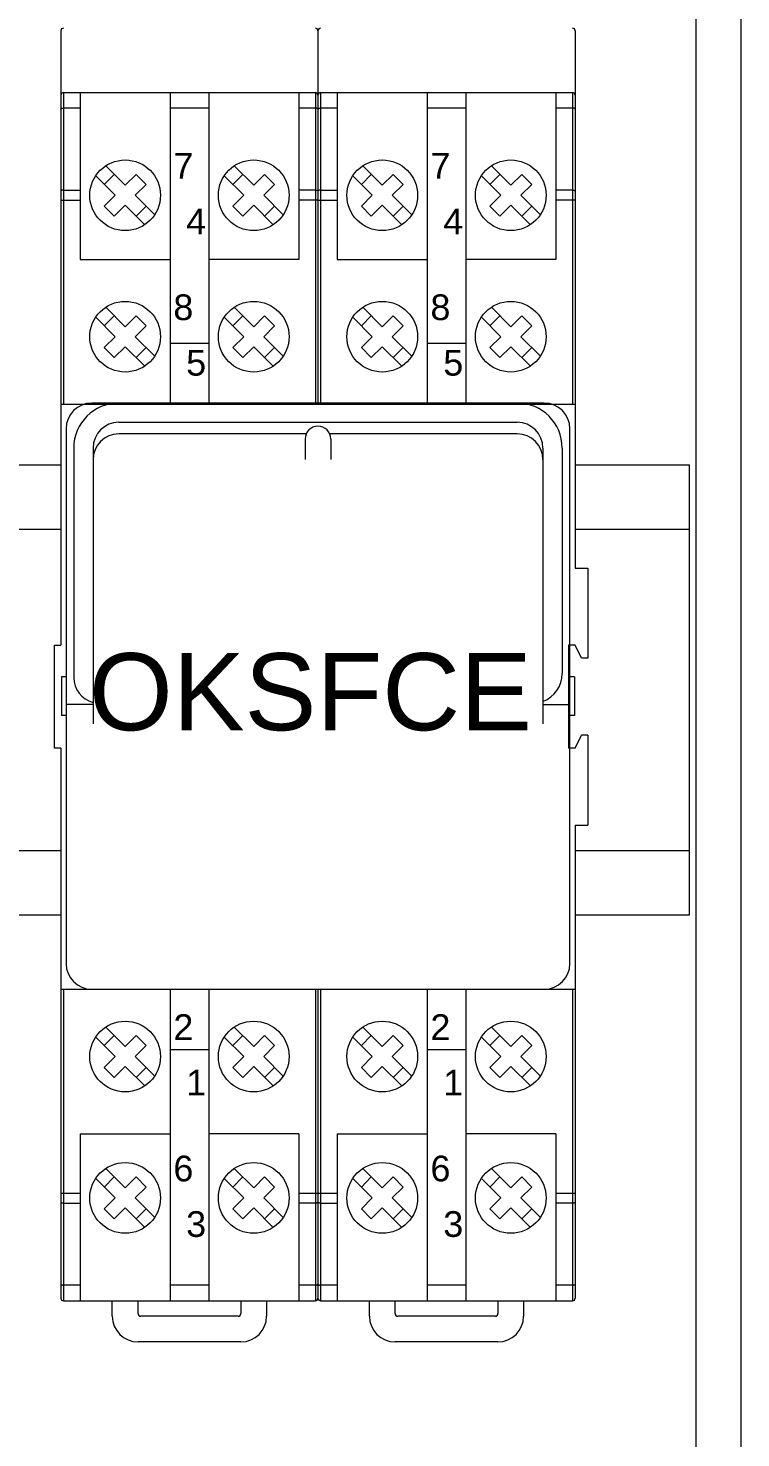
# Model space of a CAD drawing. Header units: millimetres. Extents: x 1359 to 3577, y 1336 to 3557.
# Drawn here: x 2364.6 to 2420.1, y 1779.9 to 1889.5 of the extents above; entities that cross this region are included whole.
import ezdxf

# ---------------------------------------------------------------- set-up
doc = ezdxf.new("R2010")
doc.units = ezdxf.units.MM
doc.set_wipeout_variables(frame=1)
doc.layers.add('000-PI-Oprema', color=30, linetype='Continuous', lineweight=5)
doc.layers.add('000-PI-ORMAR', color=2, linetype='Continuous')
doc.layers.add('002-PI-Kabelska kanalica', color=150, linetype='Continuous')
doc.styles.get("Standard").update_dxf_attribs({"font": 'arial.ttf'})

msp = doc.modelspace()

# ---------------------------------------------------------------- linework, layer by layer
at = {"layer": '000-PI-Oprema', "color": 0, "linetype": 'ByBlock', "lineweight": 0}
for p, q in [((2367.38, 1884.54), (2386.98, 1884.54)), ((2368.68, 1884.54), (2368.68, 1871.54)), ((2385.68, 1884.54), (2385.68, 1871.54)), ((2387.38, 1884.54), (2406.98, 1884.54)), ((2388.68, 1884.54), (2388.68, 1871.54)), ((2405.68, 1884.54), (2405.68, 1871.54)), ((2368.68, 1883.33), (2367.38, 1883.33)), ((2378.68, 1883.33), (2375.68, 1883.33)), ((2386.98, 1883.33), (2385.68, 1883.33)), ((2388.68, 1883.33), (2387.38, 1883.33)), ((2398.68, 1883.33), (2395.68, 1883.33)), ((2406.98, 1883.33), (2405.68, 1883.33)), ((2370.67, 1878.83), (2372.18, 1877.32)), ((2380.67, 1878.83), (2382.18, 1877.32)), ((2390.67, 1878.83), (2392.18, 1877.32)), ((2400.67, 1878.83), (2402.18, 1877.32)), ((2369.89, 1878.06), (2371.4, 1876.54)), ((2370.56, 1877.39), (2371.33, 1878.17)), ((2372.18, 1877.32), (2373.03, 1878.17)), ((2372.96, 1876.54), (2373.81, 1877.39)), ((2373.03, 1878.17), (2373.81, 1877.39)), ((2379.89, 1878.06), (2381.4, 1876.54)), ((2380.56, 1877.39), (2381.33, 1878.17)), ((2382.18, 1877.32), (2383.03, 1878.17)), ((2382.96, 1876.54), (2383.81, 1877.39)), ((2383.03, 1878.17), (2383.81, 1877.39)), ((2389.89, 1878.06), (2391.4, 1876.54)), ((2390.56, 1877.39), (2391.33, 1878.17)), ((2392.18, 1877.32), (2393.03, 1878.17)), ((2392.96, 1876.54), (2393.81, 1877.39)), ((2393.03, 1878.17), (2393.81, 1877.39)), ((2399.89, 1878.06), (2401.4, 1876.54)), ((2400.56, 1877.39), (2401.33, 1878.17)), ((2402.18, 1877.32), (2403.03, 1878.17)), ((2402.96, 1876.54), (2403.81, 1877.39)), ((2403.03, 1878.17), (2403.81, 1877.39)), ((2367.38, 1876.95), (2368.68, 1876.95)), ((2370.56, 1875.69), (2371.4, 1876.54)), ((2372.96, 1876.54), (2374.48, 1875.02)), ((2380.56, 1875.69), (2381.4, 1876.54)), ((2382.96, 1876.54), (2384.48, 1875.02)), ((2386.98, 1876.95), (2385.68, 1876.95)), ((2387.38, 1876.95), (2388.68, 1876.95)), ((2390.56, 1875.69), (2391.4, 1876.54)), ((2392.96, 1876.54), (2394.48, 1875.02)), ((2400.56, 1875.69), (2401.4, 1876.54)), ((2402.96, 1876.54), (2404.48, 1875.02)), ((2406.98, 1876.95), (2405.68, 1876.95)), ((2367.18, 1876.16), (2368.68, 1876.16)), ((2370.56, 1875.69), (2371.33, 1874.91)), ((2371.33, 1874.91), (2372.18, 1875.76)), ((2372.18, 1875.76), (2373.7, 1874.25)), ((2373.03, 1874.91), (2373.81, 1875.69)), ((2380.56, 1875.69), (2381.33, 1874.91)), ((2381.33, 1874.91), (2382.18, 1875.76)), ((2382.18, 1875.76), (2383.7, 1874.25)), ((2383.03, 1874.91), (2383.81, 1875.69)), ((2387.18, 1876.16), (2385.68, 1876.16)), ((2387.18, 1876.16), (2388.68, 1876.16)), ((2390.56, 1875.69), (2391.33, 1874.91)), ((2391.33, 1874.91), (2392.18, 1875.76)), ((2392.18, 1875.76), (2393.7, 1874.25)), ((2393.03, 1874.91), (2393.81, 1875.69)), ((2400.56, 1875.69), (2401.33, 1874.91)), ((2401.33, 1874.91), (2402.18, 1875.76)), ((2402.18, 1875.76), (2403.7, 1874.25)), ((2403.03, 1874.91), (2403.81, 1875.69)), ((2407.18, 1876.16), (2405.68, 1876.16)), ((2368.68, 1871.54), (2375.68, 1871.54)), ((2385.68, 1871.54), (2378.68, 1871.54)), ((2388.68, 1871.54), (2395.68, 1871.54)), ((2405.68, 1871.54), (2398.68, 1871.54)), ((2370.67, 1867.83), (2372.18, 1866.32)), ((2380.67, 1867.83), (2382.18, 1866.32)), ((2390.67, 1867.83), (2392.18, 1866.32)), ((2400.67, 1867.83), (2402.18, 1866.32)), ((2369.89, 1867.06), (2371.4, 1865.54)), ((2370.56, 1866.39), (2371.33, 1867.17)), ((2372.18, 1866.32), (2373.03, 1867.17)), ((2373.03, 1867.17), (2373.81, 1866.39)), ((2379.89, 1867.06), (2381.4, 1865.54)), ((2380.56, 1866.39), (2381.33, 1867.17)), ((2382.18, 1866.32), (2383.03, 1867.17)), ((2383.03, 1867.17), (2383.81, 1866.39)), ((2389.89, 1867.06), (2391.4, 1865.54)), ((2390.56, 1866.39), (2391.33, 1867.17)), ((2392.18, 1866.32), (2393.03, 1867.17)), ((2393.03, 1867.17), (2393.81, 1866.39)), ((2399.89, 1867.06), (2401.4, 1865.54)), ((2400.56, 1866.39), (2401.33, 1867.17)), ((2402.18, 1866.32), (2403.03, 1867.17)), ((2403.03, 1867.17), (2403.81, 1866.39)), ((2370.56, 1864.69), (2371.4, 1865.54)), ((2372.96, 1865.54), (2373.81, 1866.39)), ((2372.96, 1865.54), (2374.48, 1864.02)), ((2380.56, 1864.69), (2381.4, 1865.54)), ((2382.96, 1865.54), (2383.81, 1866.39)), ((2382.96, 1865.54), (2384.48, 1864.02)), ((2390.56, 1864.69), (2391.4, 1865.54)), ((2392.96, 1865.54), (2393.81, 1866.39)), ((2392.96, 1865.54), (2394.48, 1864.02)), ((2400.56, 1864.69), (2401.4, 1865.54)), ((2402.96, 1865.54), (2403.81, 1866.39)), ((2402.96, 1865.54), (2404.48, 1864.02)), ((2370.56, 1864.69), (2371.33, 1863.91)), ((2371.33, 1863.91), (2372.18, 1864.76)), ((2372.18, 1864.76), (2373.7, 1863.25)), ((2373.03, 1863.91), (2373.81, 1864.69)), ((2378.68, 1865.02), (2375.68, 1865.02)), ((2380.56, 1864.69), (2381.33, 1863.91)), ((2381.33, 1863.91), (2382.18, 1864.76)), ((2382.18, 1864.76), (2383.7, 1863.25)), ((2383.03, 1863.91), (2383.81, 1864.69)), ((2390.56, 1864.69), (2391.33, 1863.91)), ((2391.33, 1863.91), (2392.18, 1864.76)), ((2392.18, 1864.76), (2393.7, 1863.25)), ((2393.03, 1863.91), (2393.81, 1864.69)), ((2398.68, 1865.02), (2395.68, 1865.02)), ((2400.56, 1864.69), (2401.33, 1863.91)), ((2401.33, 1863.91), (2402.18, 1864.76)), ((2402.18, 1864.76), (2403.7, 1863.25)), ((2403.03, 1863.91), (2403.81, 1864.69)), ((2408.18, 1847.54), (2408.18, 1840.54)), ((2408.18, 1834.54), (2408.18, 1827.54)), ((2370.67, 1811.83), (2372.18, 1810.32)), ((2380.67, 1811.83), (2382.18, 1810.32)), ((2390.67, 1811.83), (2392.18, 1810.32)), ((2400.67, 1811.83), (2402.18, 1810.32)), ((2369.89, 1811.06), (2371.4, 1809.54)), ((2370.56, 1810.39), (2371.33, 1811.17)), ((2372.18, 1810.32), (2373.03, 1811.17)), ((2373.03, 1811.17), (2373.81, 1810.39)), ((2379.89, 1811.06), (2381.4, 1809.54)), ((2380.56, 1810.39), (2381.33, 1811.17)), ((2382.18, 1810.32), (2383.03, 1811.17)), ((2383.03, 1811.17), (2383.81, 1810.39)), ((2389.89, 1811.06), (2391.4, 1809.54)), ((2390.56, 1810.39), (2391.33, 1811.17)), ((2392.18, 1810.32), (2393.03, 1811.17)), ((2393.03, 1811.17), (2393.81, 1810.39)), ((2399.89, 1811.06), (2401.4, 1809.54)), ((2400.56, 1810.39), (2401.33, 1811.17)), ((2402.18, 1810.32), (2403.03, 1811.17)), ((2403.03, 1811.17), (2403.81, 1810.39)), ((2370.56, 1808.69), (2371.4, 1809.54)), ((2372.96, 1809.54), (2373.81, 1810.39)), ((2372.96, 1809.54), (2374.48, 1808.02)), ((2378.68, 1810.06), (2375.68, 1810.06)), ((2380.56, 1808.69), (2381.4, 1809.54)), ((2382.96, 1809.54), (2383.81, 1810.39)), ((2382.96, 1809.54), (2384.48, 1808.02)), ((2390.56, 1808.69), (2391.4, 1809.54)), ((2392.96, 1809.54), (2393.81, 1810.39)), ((2392.96, 1809.54), (2394.48, 1808.02)), ((2398.68, 1810.06), (2395.68, 1810.06)), ((2400.56, 1808.69), (2401.4, 1809.54)), ((2402.96, 1809.54), (2403.81, 1810.39)), ((2402.96, 1809.54), (2404.48, 1808.02)), ((2370.56, 1808.69), (2371.33, 1807.91)), ((2371.33, 1807.91), (2372.18, 1808.76)), ((2372.18, 1808.76), (2373.7, 1807.25)), ((2373.03, 1807.91), (2373.81, 1808.69)), ((2380.56, 1808.69), (2381.33, 1807.91)), ((2381.33, 1807.91), (2382.18, 1808.76)), ((2382.18, 1808.76), (2383.7, 1807.25)), ((2383.03, 1807.91), (2383.81, 1808.69)), ((2390.56, 1808.69), (2391.33, 1807.91)), ((2391.33, 1807.91), (2392.18, 1808.76)), ((2392.18, 1808.76), (2393.7, 1807.25)), ((2393.03, 1807.91), (2393.81, 1808.69)), ((2400.56, 1808.69), (2401.33, 1807.91)), ((2401.33, 1807.91), (2402.18, 1808.76)), ((2402.18, 1808.76), (2403.7, 1807.25)), ((2403.03, 1807.91), (2403.81, 1808.69)), ((2368.68, 1803.54), (2368.68, 1790.54)), ((2368.68, 1803.54), (2375.68, 1803.54)), ((2385.68, 1803.54), (2378.68, 1803.54)), ((2385.68, 1803.54), (2385.68, 1790.54)), ((2388.68, 1803.54), (2388.68, 1790.54)), ((2388.68, 1803.54), (2395.68, 1803.54)), ((2405.68, 1803.54), (2398.68, 1803.54)), ((2405.68, 1803.54), (2405.68, 1790.54)), ((2370.67, 1800.83), (2372.18, 1799.32)), ((2380.67, 1800.83), (2382.18, 1799.32)), ((2390.67, 1800.83), (2392.18, 1799.32)), ((2400.67, 1800.83), (2402.18, 1799.32)), ((2369.89, 1800.06), (2371.4, 1798.54)), ((2370.56, 1799.39), (2371.33, 1800.17)), ((2372.18, 1799.32), (2373.03, 1800.17)), ((2373.03, 1800.17), (2373.81, 1799.39)), ((2379.89, 1800.06), (2381.4, 1798.54)), ((2380.56, 1799.39), (2381.33, 1800.17)), ((2382.18, 1799.32), (2383.03, 1800.17)), ((2383.03, 1800.17), (2383.81, 1799.39)), ((2389.89, 1800.06), (2391.4, 1798.54)), ((2390.56, 1799.39), (2391.33, 1800.17)), ((2392.18, 1799.32), (2393.03, 1800.17)), ((2393.03, 1800.17), (2393.81, 1799.39)), ((2399.89, 1800.06), (2401.4, 1798.54)), ((2400.56, 1799.39), (2401.33, 1800.17)), ((2402.18, 1799.32), (2403.03, 1800.17)), ((2403.03, 1800.17), (2403.81, 1799.39)), ((2367.18, 1798.92), (2368.68, 1798.92)), ((2370.56, 1797.69), (2371.4, 1798.54)), ((2372.96, 1798.54), (2373.81, 1799.39)), ((2372.96, 1798.54), (2374.48, 1797.02)), ((2380.56, 1797.69), (2381.4, 1798.54)), ((2382.96, 1798.54), (2383.81, 1799.39)), ((2382.96, 1798.54), (2384.48, 1797.02)), ((2385.68, 1798.92), (2387.18, 1798.92)), ((2387.18, 1798.92), (2388.68, 1798.92)), ((2390.56, 1797.69), (2391.4, 1798.54)), ((2392.96, 1798.54), (2393.81, 1799.39)), ((2392.96, 1798.54), (2394.48, 1797.02)), ((2400.56, 1797.69), (2401.4, 1798.54)), ((2402.96, 1798.54), (2403.81, 1799.39)), ((2402.96, 1798.54), (2404.48, 1797.02)), ((2405.68, 1798.92), (2407.18, 1798.92)), ((2367.38, 1798.13), (2368.68, 1798.13)), ((2370.56, 1797.69), (2371.33, 1796.91)), ((2371.33, 1796.91), (2372.18, 1797.76)), ((2372.18, 1797.76), (2373.7, 1796.25)), ((2373.03, 1796.91), (2373.81, 1797.69)), ((2380.56, 1797.69), (2381.33, 1796.91)), ((2381.33, 1796.91), (2382.18, 1797.76)), ((2382.18, 1797.76), (2383.7, 1796.25)), ((2383.03, 1796.91), (2383.81, 1797.69)), ((2386.98, 1798.13), (2385.68, 1798.13)), ((2387.38, 1798.13), (2388.68, 1798.13)), ((2390.56, 1797.69), (2391.33, 1796.91)), ((2391.33, 1796.91), (2392.18, 1797.76)), ((2392.18, 1797.76), (2393.7, 1796.25)), ((2393.03, 1796.91), (2393.81, 1797.69)), ((2400.56, 1797.69), (2401.33, 1796.91)), ((2401.33, 1796.91), (2402.18, 1797.76)), ((2402.18, 1797.76), (2403.7, 1796.25)), ((2403.03, 1796.91), (2403.81, 1797.69)), ((2406.98, 1798.13), (2405.68, 1798.13)), ((2368.68, 1791.76), (2367.38, 1791.76)), ((2378.68, 1791.76), (2375.68, 1791.76)), ((2386.98, 1791.76), (2385.68, 1791.76)), ((2388.68, 1791.76), (2387.38, 1791.76)), ((2398.68, 1791.76), (2395.68, 1791.76)), ((2406.98, 1791.76), (2405.68, 1791.76)), ((2367.38, 1790.54), (2386.98, 1790.54)), ((2371.18, 1789.34), (2371.18, 1790.54)), ((2373.18, 1789.54), (2373.18, 1790.54)), ((2373.18, 1789.54), (2373.18, 1790.54)), ((2381.18, 1790.54), (2381.18, 1789.54)), ((2381.18, 1790.54), (2381.18, 1789.54)), ((2383.18, 1790.54), (2383.18, 1789.34)), ((2387.38, 1790.54), (2406.98, 1790.54)), ((2391.18, 1789.34), (2391.18, 1790.54)), ((2393.18, 1789.54), (2393.18, 1790.54)), ((2401.18, 1790.54), (2401.18, 1789.54)), ((2403.18, 1790.54), (2403.18, 1789.34)), ((2380.98, 1789.34), (2373.38, 1789.34)), ((2380.98, 1789.34), (2373.38, 1789.34)), ((2400.98, 1789.34), (2393.38, 1789.34)), ((2381.18, 1787.34), (2373.18, 1787.34)), ((2401.18, 1787.34), (2393.18, 1787.34))]:
    msp.add_line(p, q, dxfattribs=at)
for points in [[(2367.18, 1883.25), (2367.18, 1883.26), (2367.19, 1883.27), (2367.2, 1883.28), (2367.21, 1883.29), (2367.22, 1883.29), (2367.24, 1883.3), (2367.26, 1883.31), (2367.28, 1883.31), (2367.31, 1883.32), (2367.33, 1883.32), (2367.36, 1883.32), (2367.38, 1883.33)], [(2387.18, 1883.25), (2387.18, 1883.26), (2387.18, 1883.27), (2387.17, 1883.28), (2387.16, 1883.29), (2387.14, 1883.29), (2387.12, 1883.3), (2387.1, 1883.31), (2387.08, 1883.31), (2387.06, 1883.32), (2387.03, 1883.32), (2387.01, 1883.32), (2386.98, 1883.33)], [(2387.18, 1883.25), (2387.18, 1883.26), (2387.19, 1883.27), (2387.2, 1883.28), (2387.21, 1883.29), (2387.22, 1883.29), (2387.24, 1883.3), (2387.26, 1883.31), (2387.28, 1883.31), (2387.31, 1883.32), (2387.33, 1883.32), (2387.36, 1883.32), (2387.38, 1883.33)], [(2407.18, 1883.25), (2407.18, 1883.26), (2407.18, 1883.27), (2407.17, 1883.28), (2407.16, 1883.29), (2407.14, 1883.29), (2407.12, 1883.3), (2407.1, 1883.31), (2407.08, 1883.31), (2407.06, 1883.32), (2407.03, 1883.32), (2407.01, 1883.32), (2406.98, 1883.33)], [(2367.38, 1876.95), (2367.36, 1876.95), (2367.33, 1876.95), (2367.31, 1876.94), (2367.28, 1876.94), (2367.26, 1876.93), (2367.24, 1876.92), (2367.22, 1876.92), (2367.21, 1876.91), (2367.2, 1876.9), (2367.19, 1876.89), (2367.18, 1876.88), (2367.18, 1876.87)], [(2386.98, 1876.95), (2387.01, 1876.95), (2387.03, 1876.95), (2387.06, 1876.94), (2387.08, 1876.94), (2387.1, 1876.93), (2387.12, 1876.92), (2387.14, 1876.92), (2387.16, 1876.91), (2387.17, 1876.9), (2387.18, 1876.89), (2387.18, 1876.88), (2387.18, 1876.87)], [(2387.38, 1876.95), (2387.36, 1876.95), (2387.33, 1876.95), (2387.31, 1876.94), (2387.28, 1876.94), (2387.26, 1876.93), (2387.24, 1876.92), (2387.22, 1876.92), (2387.21, 1876.91), (2387.2, 1876.9), (2387.19, 1876.89), (2387.18, 1876.88), (2387.18, 1876.87)], [(2406.98, 1876.95), (2407.01, 1876.95), (2407.03, 1876.95), (2407.06, 1876.94), (2407.08, 1876.94), (2407.1, 1876.93), (2407.12, 1876.92), (2407.14, 1876.92), (2407.16, 1876.91), (2407.17, 1876.9), (2407.18, 1876.89), (2407.18, 1876.88), (2407.18, 1876.87)], [(2367.38, 1798.13), (2367.36, 1798.13), (2367.33, 1798.13), (2367.31, 1798.14), (2367.28, 1798.14), (2367.26, 1798.15), (2367.24, 1798.16), (2367.22, 1798.16), (2367.21, 1798.17), (2367.2, 1798.18), (2367.19, 1798.19), (2367.18, 1798.2), (2367.18, 1798.21)], [(2387.18, 1798.21), (2387.18, 1798.2), (2387.18, 1798.19), (2387.17, 1798.18), (2387.16, 1798.17), (2387.14, 1798.16), (2387.12, 1798.16), (2387.1, 1798.15), (2387.08, 1798.14), (2387.06, 1798.14), (2387.03, 1798.13), (2387.01, 1798.13), (2386.98, 1798.13)], [(2387.38, 1798.13), (2387.36, 1798.13), (2387.33, 1798.13), (2387.31, 1798.14), (2387.28, 1798.14), (2387.26, 1798.15), (2387.24, 1798.16), (2387.22, 1798.16), (2387.21, 1798.17), (2387.2, 1798.18), (2387.19, 1798.19), (2387.18, 1798.2), (2387.18, 1798.21)], [(2407.18, 1798.21), (2407.18, 1798.2), (2407.18, 1798.19), (2407.17, 1798.18), (2407.16, 1798.17), (2407.14, 1798.16), (2407.12, 1798.16), (2407.1, 1798.15), (2407.08, 1798.14), (2407.06, 1798.14), (2407.03, 1798.13), (2407.01, 1798.13), (2406.98, 1798.13)], [(2367.18, 1791.83), (2367.18, 1791.82), (2367.19, 1791.81), (2367.2, 1791.8), (2367.21, 1791.79), (2367.22, 1791.79), (2367.24, 1791.78), (2367.26, 1791.77), (2367.28, 1791.77), (2367.31, 1791.76), (2367.33, 1791.76), (2367.36, 1791.76), (2367.38, 1791.76)], [(2386.98, 1791.76), (2387.01, 1791.76), (2387.03, 1791.76), (2387.06, 1791.76), (2387.08, 1791.77), (2387.1, 1791.77), (2387.12, 1791.78), (2387.14, 1791.79), (2387.16, 1791.79), (2387.17, 1791.8), (2387.18, 1791.81), (2387.18, 1791.82), (2387.18, 1791.83)], [(2387.18, 1791.83), (2387.18, 1791.82), (2387.19, 1791.81), (2387.2, 1791.8), (2387.21, 1791.79), (2387.22, 1791.79), (2387.24, 1791.78), (2387.26, 1791.77), (2387.28, 1791.77), (2387.31, 1791.76), (2387.33, 1791.76), (2387.36, 1791.76), (2387.38, 1791.76)], [(2406.98, 1791.76), (2407.01, 1791.76), (2407.03, 1791.76), (2407.06, 1791.76), (2407.08, 1791.77), (2407.1, 1791.77), (2407.12, 1791.78), (2407.14, 1791.79), (2407.16, 1791.79), (2407.17, 1791.8), (2407.18, 1791.81), (2407.18, 1791.82), (2407.18, 1791.83)]]:
    msp.add_lwpolyline(points, dxfattribs=at)
for centre in [(2372.18, 1876.54), (2382.18, 1876.54), (2392.18, 1876.54), (2402.18, 1876.54), (2372.18, 1865.54), (2382.18, 1865.54), (2392.18, 1865.54), (2402.18, 1865.54), (2372.18, 1809.54), (2382.18, 1809.54), (2392.18, 1809.54), (2402.18, 1809.54), (2372.18, 1798.54), (2382.18, 1798.54), (2392.18, 1798.54), (2402.18, 1798.54)]:
    msp.add_circle(centre, 2.75, dxfattribs=at)
for centre, radius, start, end in [((2367.38, 1889.34), 0.2, 90, 180), ((2386.98, 1889.34), 0.2, 0, 90), ((2387.38, 1889.34), 0.2, 90, 180), ((2406.98, 1889.34), 0.2, 0, 90), ((2367.38, 1884.34), 0.2, 90, 180), ((2386.98, 1884.34), 0.2, 0, 90), ((2387.38, 1884.34), 0.2, 90, 180), ((2406.98, 1884.34), 0.2, 0, 90), ((2367.38, 1790.74), 0.2, 180, 270), ((2386.98, 1790.74), 0.2, 270, 0), ((2387.38, 1790.74), 0.2, 180, 270), ((2406.98, 1790.74), 0.2, 270, 0), ((2373.18, 1789.34), 2, 180, 270), ((2373.38, 1789.54), 0.2, 180, 270), ((2373.38, 1789.54), 0.2, 180, 270), ((2380.98, 1789.54), 0.2, 270, 0), ((2380.98, 1789.54), 0.2, 270, 0), ((2381.18, 1789.34), 2, 270, 0), ((2393.18, 1789.34), 2, 180, 270), ((2393.38, 1789.54), 0.2, 180, 270), ((2400.98, 1789.54), 0.2, 270, 0), ((2401.18, 1789.34), 2, 270, 0)]:
    msp.add_arc(centre, radius, start, end, dxfattribs=at)
at = {"layer": '000-PI-ORMAR', "color": 0, "linetype": 'ByBlock', "lineweight": 0}
msp.add_line((2420.07, 3351.56), (2420.07, 1461.56), dxfattribs=at)
at = {"layer": '002-PI-Kabelska kanalica', "color": 0, "linetype": 'ByBlock', "lineweight": 0}
msp.add_line((2416.57, 3351.56), (2416.57, 1679.56), dxfattribs=at)
at = {"layer": '002-PI-Kabelska kanalica', "color": 0, "linetype": 'ByBlock', "lineweight": 0, "ltscale": 0.25}
for p, q in [((2101.05, 1855.56), (2416.07, 1855.56)), ((2416.07, 1820.56), (2416.07, 1855.56)), ((2101.05, 1850.56), (2416.07, 1850.56)), ((2101.05, 1825.56), (2416.07, 1825.56)), ((2101.05, 1820.56), (2416.07, 1820.56))]:
    msp.add_line(p, q, dxfattribs=at)

# ---------------------------------------------------------------- texts
at = {"layer": '000-PI-Oprema', "color": 0, "linetype": 'ByBlock', "lineweight": 0, "char_height": 1.9995, "width": 2.5471}
for s, insert, attachment_point in [('{\\fArial|b0|i0|c0|p34;7}', (2375.93, 1879.83), 1), ('{\\fArial|b0|i0|c0|p34;7}', (2395.93, 1879.83), 1), ('{\\fArial|b0|i0|c0|p34;4}', (2378.48, 1875.51), 3), ('{\\fArial|b0|i0|c0|p34;4}', (2398.48, 1875.51), 3), ('{\\fArial|b0|i0|c0|p34;8}', (2375.93, 1868.83), 1), ('{\\fArial|b0|i0|c0|p34;8}', (2395.93, 1868.83), 1), ('{\\fArial|b0|i0|c0|p34;5}', (2378.48, 1864.51), 3), ('{\\fArial|b0|i0|c0|p34;5}', (2398.48, 1864.51), 3), ('{\\fArial|b0|i0|c0|p34;2}', (2375.93, 1812.83), 1), ('{\\fArial|b0|i0|c0|p34;2}', (2395.93, 1812.83), 1), ('{\\fArial|b0|i0|c0|p34;1}', (2378.48, 1808.51), 3), ('{\\fArial|b0|i0|c0|p34;1}', (2398.48, 1808.51), 3), ('{\\fArial|b0|i0|c0|p34;6}', (2375.93, 1801.83), 1), ('{\\fArial|b0|i0|c0|p34;6}', (2395.93, 1801.83), 1), ('{\\fArial|b0|i0|c0|p34;3}', (2378.48, 1797.51), 3), ('{\\fArial|b0|i0|c0|p34;3}', (2398.48, 1797.51), 3)]:
    msp.add_mtext(s, dxfattribs=dict(at, insert=insert, attachment_point=attachment_point))

# ---------------------------------------------------------------- next in the draw order: wipeouts: each hides what was drawn before it
at = {"color": 0, "linetype": 'ByBlock', "lineweight": 0}
msp.add_wipeout([(2367.18, 1860.29), (2407.18, 1860.29), (2407.18, 1814.79), (2367.18, 1814.79)], dxfattribs=at).dxf.layer = '000-PI-Oprema'

# ---------------------------------------------------------------- next in the draw order: linework, layer by layer
at = {"layer": '000-PI-Oprema', "color": 0, "linetype": 'ByBlock', "lineweight": 0}
for p, q in [((2367.18, 1889.34), (2367.18, 1841.54)), ((2387.18, 1889.34), (2387.18, 1860.29)), ((2407.18, 1889.34), (2407.18, 1847.54)), ((2367.38, 1884.54), (2367.38, 1860.29)), ((2375.68, 1884.54), (2375.68, 1860.29)), ((2378.68, 1884.54), (2378.68, 1860.29)), ((2386.98, 1884.54), (2386.98, 1860.29)), ((2387.38, 1884.54), (2387.38, 1860.29)), ((2395.68, 1884.54), (2395.68, 1860.29)), ((2398.68, 1884.54), (2398.68, 1860.29)), ((2406.98, 1884.54), (2406.98, 1860.29)), ((2367.18, 1860.29), (2387.18, 1860.29)), ((2404.78, 1860.38), (2369.58, 1860.38)), ((2371.68, 1860.38), (2402.68, 1860.38)), ((2387.18, 1860.29), (2407.18, 1860.29)), ((2371.68, 1858.88), (2402.68, 1858.88)), ((2367.58, 1858.38), (2367.58, 1816.78)), ((2386.27, 1857.98), (2371.68, 1857.98)), ((2402.68, 1857.98), (2388.1, 1857.98)), ((2406.78, 1816.78), (2406.78, 1858.38)), ((2368.18, 1856.88), (2368.18, 1839.03)), ((2369.68, 1856.88), (2369.68, 1839.03)), ((2386.18, 1857.58), (2386.18, 1855.98)), ((2388.18, 1857.58), (2388.18, 1855.98)), ((2404.68, 1856.88), (2404.68, 1839.33)), ((2406.18, 1856.88), (2406.18, 1839.33)), ((2369.68, 1855.98), (2369.68, 1835.43)), ((2404.68, 1855.98), (2404.68, 1835.43)), ((2407.18, 1847.54), (2408.18, 1847.54)), ((2366.68, 1833.54), (2366.68, 1841.54)), ((2366.68, 1841.54), (2367.18, 1841.54)), ((2406.68, 1841.54), (2406.68, 1833.54)), ((2407.18, 1841.54), (2406.68, 1841.54)), ((2407.68, 1840.54), (2407.18, 1841.54)), ((2408.18, 1840.54), (2407.68, 1840.54)), ((2367.23, 1839.08), (2367.23, 1836.08)), ((2367.58, 1839.08), (2367.23, 1839.08)), ((2407.13, 1839.08), (2406.78, 1839.08)), ((2407.13, 1839.08), (2407.13, 1836.08)), ((2369.68, 1836.93), (2367.58, 1836.93)), ((2404.68, 1836.93), (2406.78, 1836.93)), ((2367.58, 1836.08), (2367.23, 1836.08)), ((2407.13, 1836.08), (2406.78, 1836.08)), ((2367.18, 1833.54), (2366.68, 1833.54)), ((2367.18, 1833.54), (2367.18, 1790.74)), ((2407.18, 1833.54), (2406.68, 1833.54)), ((2407.18, 1833.54), (2407.68, 1834.54)), ((2408.18, 1834.54), (2407.68, 1834.54)), ((2407.18, 1827.54), (2407.18, 1790.74)), ((2407.18, 1827.54), (2408.18, 1827.54)), ((2367.18, 1814.79), (2387.18, 1814.79)), ((2367.38, 1814.79), (2367.38, 1790.54)), ((2369.58, 1814.78), (2404.78, 1814.78)), ((2375.68, 1814.79), (2375.68, 1790.54)), ((2378.68, 1814.79), (2378.68, 1790.54)), ((2386.98, 1814.79), (2386.98, 1790.54)), ((2387.18, 1814.79), (2407.18, 1814.79)), ((2387.18, 1814.79), (2387.18, 1790.74)), ((2387.38, 1814.79), (2387.38, 1790.54)), ((2395.68, 1814.79), (2395.68, 1790.54)), ((2398.68, 1814.79), (2398.68, 1790.54)), ((2406.98, 1814.79), (2406.98, 1790.54))]:
    msp.add_line(p, q, dxfattribs=at)
for centre, radius, start, end in [((2369.58, 1858.38), 2, 90, 180), ((2371.68, 1856.88), 3.5, 90, 180), ((2402.68, 1856.88), 3.5, 0, 90), ((2404.78, 1858.38), 2, 0, 90), ((2371.68, 1856.88), 2, 90, 180), ((2402.68, 1856.88), 2, 0, 90), ((2371.68, 1855.98), 2, 90, 180), ((2387.18, 1857.58), 1, 0, 180), ((2402.68, 1855.98), 2, 0, 90), ((2370.18, 1839.03), 2, 180, 255.5225), ((2403.88, 1839.33), 2.3, 290.3544, 0), ((2369.58, 1816.78), 2, 180, 270), ((2404.78, 1816.78), 2, 270, 0)]:
    msp.add_arc(centre, radius, start, end, dxfattribs=at)

# ---------------------------------------------------------------- next in the draw order: texts
at = {"layer": '000-PI-Oprema', "color": 0, "linetype": 'ByBlock', "lineweight": 0, "insert": (2386.59, 1837.88), "char_height": 6, "attachment_point": 5}
msp.add_mtext_dynamic_manual_height_columns('{\\fArial|b0|i0|c238|p34;OK}S{\\fArial|b0|i0|c238|p34;FC}E', width=44.995, gutter_width=1, heights=[10], dxfattribs=at)

doc.saveas('drawing.dxf')
